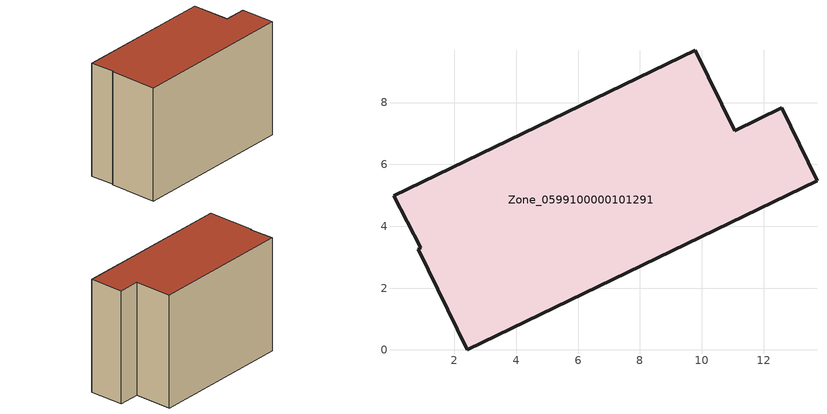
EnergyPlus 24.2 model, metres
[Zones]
Zone_0599100000101291
 floor ground (C_G): 0.03,4.98 9.79,9.7 11.06,7.09 12.58,7.83 13.72,5.47 2.42,0 0.83,3.26 0.91,3.31 z0
 wall outside (C_F): 13.72,5.47 12.58,7.83 11.06,7.09 9.79,9.7 0.03,4.98 0.91,3.31 0.83,3.26 2.42,0 13.72,5.47 z0:8.75
 roof outside (C_R): 9.79,9.7 0.03,4.98 0.91,3.31 0.83,3.26 2.42,0 13.72,5.47 12.58,7.83 11.06,7.09 z8.75
[BUILDING]
Pand.0599100000101291: North Axis=0; Terrain=City; Loads Convergence Tolerance Value=0.04; Temperature Convergence Tolerance Value=0.4; Solar Distribution=FullExterior; Maximum Number of Warmup Days=25; Minimum Number of Warmup Days=1
[Site:Location]
Rotterdam.The.Hague.AP_ZH_NLD Design_Conditions: Latitude=51.96; Longitude=4.45; Time Zone=1; Elevation=-4.5
[SITE:GROUNDTEMPERATURE:BUILDINGSURFACE]
18, 18, 18, 18, 18, 18, 18, 18, 18, 18, 18, 18
[MATERIAL] Thermal Absorptance=0.9; Solar Absorptance=0.7; Visible Absorptance=0.7
Name | Roughness | Thickness | Conductivity | Density | Specific Heat
G.TI.1946-1964 | MediumSmooth | 0.15 | 1 | 540 | 1210
F.TI.1946-1964 | Rough | 0.3 | 0.857143 | 1920 | 840
R.TI.1946-1964 | MediumRough | 0.2 | 0.277778 | 1500 | 1000
[CONSTRUCTION]
C_G: G.TI.1946-1964
C_F: F.TI.1946-1964
C_R: R.TI.1946-1964
[ZONE]
Zone_0599100000101291: Type=1; Multiplier=1; Ceiling Height=Autocalculate; Volume=Autocalculate; Floor Area=autocalculate; Part of Total Floor Area=Yes
[ZONEINFILTRATION:DESIGNFLOWRATE]
Infil_Zone_0599100000101291: Zone or ZoneList or Space or SpaceList=Zone_0599100000101291; Schedule=AlwaysOn; Design Flow Rate Calculation Method=Flow/Area; Flow Rate per Floor Area=0.003; Constant Term Coefficient=1; Temperature Term Coefficient=0; Velocity Term Coefficient=0; Velocity Squared Term Coefficient=0
[HVACTEMPLATE:ZONE:IDEALLOADSAIRSYSTEM]
Zone_0599100000101291: Maximum Heating Supply Air Temperature=50; Minimum Cooling Supply Air Temperature=13; Maximum Heating Supply Air Humidity Ratio=0.0156; Minimum Cooling Supply Air Humidity Ratio=0.0077; Heating Limit=NoLimit; Cooling Limit=NoLimit; Dehumidification Control Type=ConstantSensibleHeatRatio; Cooling Sensible Heat Ratio=0.7; Dehumidification Setpoint=60; Humidification Control Type=None; Humidification Setpoint=30; Outdoor Air Method=None; Outdoor Air Flow Rate per Person=0.00944; Outdoor Air Flow Rate per Zone Floor Area=0; Outdoor Air Flow Rate per Zone=0; Demand Controlled Ventilation Type=None; Outdoor Air Economizer Type=NoEconomizer; Heat Recovery Type=None; Sensible Heat Recovery Effectiveness=0.7; Latent Heat Recovery Effectiveness=0.65
[ZONECONTROL:THERMOSTAT]
ThermostatControl_Zone_0599100000101291: Zone or ZoneList=Zone_0599100000101291; Control Type Schedule=DualSetpointControlType; Control 1=Thermostat_Zone_0599100000101291; Temperature Difference Between Cutout And Setpoint=0
[THERMOSTATSETPOINT:DUALSETPOINT]
Thermostat_Zone_0599100000101291: Heating Setpoint Temperature Schedule=HeatingSetpoint_Zone_0599100000101291; Cooling Setpoint Temperature Schedule=CoolingSetpoint_Zone_0599100000101291
[SCHEDULE:COMPACT]
HeatingSetpoint_Zone_0599100000101291: Through: 12/31, For: AllDays, Until: 24:00, 21
CoolingSetpoint_Zone_0599100000101291: Through: 12/31, For: AllDays, Until: 24:00, 24
DualSetpointControlType: Through: 12/31, For: AllDays, Until: 24:00, 4
AlwaysOn: Through: 12/31, For: AllDays, Until: 24:00, 1
